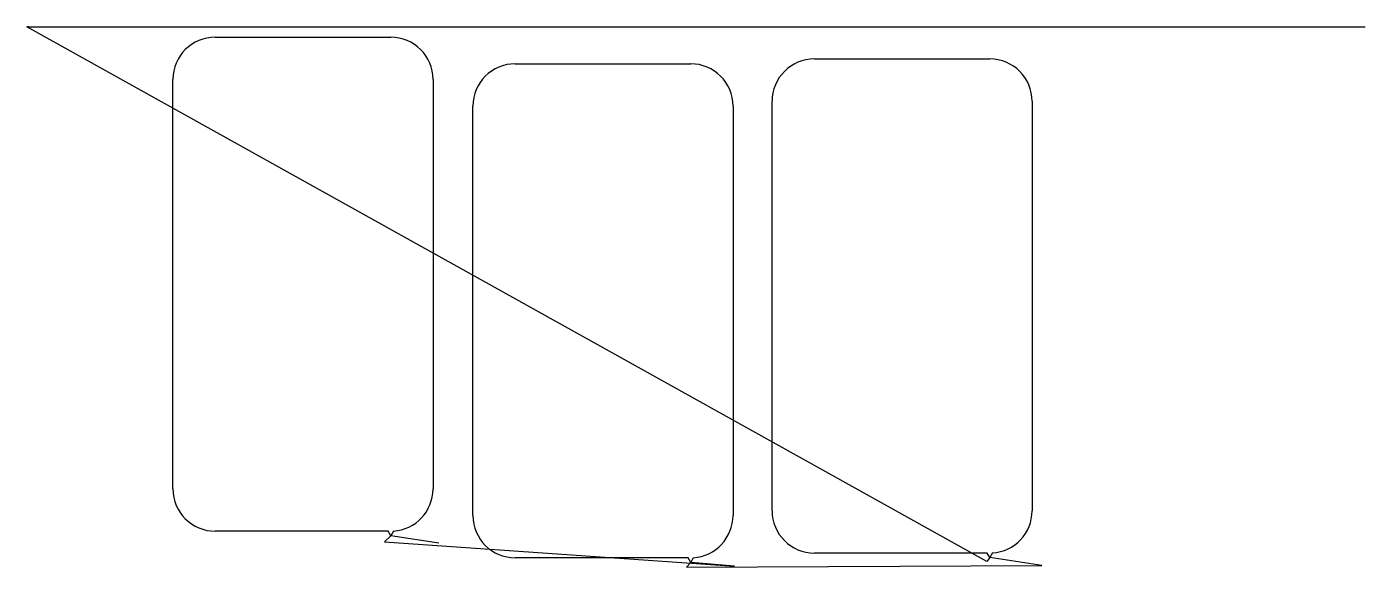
# Model space of a CAD drawing. Header units: metres. Extents: x 0 to 759, y 342 to 649.
import ezdxf

# ---------------------------------------------------------------- set-up
doc = ezdxf.new("R2010")
doc.units = ezdxf.units.M

msp = doc.modelspace()

# ---------------------------------------------------------------- linework, layer by layer
at = {"layer": 'TOOL_0'}
for p, q in [((544.41, 345.54), (0.003, 648.533)), ((0.003, 648.533), (1.003, 648.533)), ((1.003, 648.533), (0.003, 648.533)), ((0.003, 648.533), (1.003, 648.533)), ((1.003, 648.533), (758.081, 648.533)), ((758.081, 648.533), (759.081, 648.533)), ((106.899, 642.651), (206.399, 642.651)), ((446.659, 630.284), (546.159, 630.284)), ((277.026, 627.563), (376.526, 627.563)), ((82.899, 386.651), (82.899, 618.651)), ((230.399, 618.651), (230.399, 386.651)), ((253.026, 371.563), (253.026, 603.563)), ((400.526, 603.563), (400.526, 371.563)), ((422.659, 374.284), (422.659, 606.284)), ((570.159, 606.284), (570.159, 374.284)), ((204.899, 362.651), (106.899, 362.651)), ((206.44, 360.075), (202.832, 356.658)), ((206.439, 360.075), (204.899, 362.651)), ((233.719, 355.915), (206.439, 360.075)), ((207.899, 362.698), (206.44, 360.075)), ((202.832, 356.658), (401.432, 342.881)), ((544.659, 350.284), (446.659, 350.284)), ((546.199, 347.708), (544.659, 350.284)), ((547.659, 350.331), (546.2, 347.708)), ((375.026, 347.563), (277.026, 347.563)), ((376.567, 344.987), (374.241, 342.244)), ((374.241, 342.244), (575.61, 343.269)), ((376.566, 344.987), (375.026, 347.563)), ((401.432, 342.881), (376.566, 344.987)), ((378.026, 347.61), (376.567, 344.987)), ((546.2, 347.708), (544.41, 345.54)), ((575.61, 343.269), (546.199, 347.708))]:
    msp.add_line(p, q, dxfattribs=at)
for centre, start, end in [((106.899, 618.651), 90, 180), ((206.399, 618.651), 0, 90), ((446.659, 606.284), 90, 180), ((546.159, 606.284), 0, 90), ((277.026, 603.563), 90, 180), ((376.526, 603.563), 0, 90), ((106.899, 386.651), 180, 270), ((206.399, 386.651), 273.583334, 0), ((446.659, 374.284), 180, 270), ((546.159, 374.284), 273.583334, 0), ((277.026, 371.563), 180, 270), ((376.526, 371.563), 273.583334, 0)]:
    msp.add_arc(centre, 24, start, end, dxfattribs=at)

doc.saveas('drawing.dxf')
